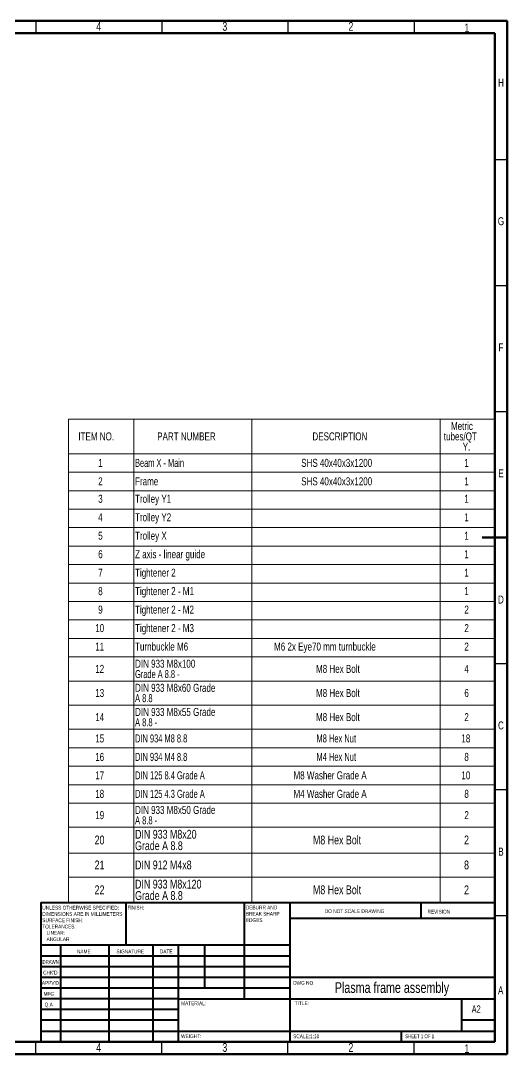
# Model space of a CAD drawing. Header units: millimetres. Extents: x 15 to 589, y 5 to 415.
# Drawn here: x 396 to 589, y 5 to 415 of the extents above; entities that cross this region are included whole.
import ezdxf

# ---------------------------------------------------------------- set-up
doc = ezdxf.new("R2010")
doc.units = ezdxf.units.MM
doc.styles.add('SLDTEXTSTYLE0', font='TXT', dxfattribs={"width": 0.75})
doc.styles.add('SLDTEXTSTYLE1', font='TXT', dxfattribs={"width": 0.686449})
doc.styles.add('SLDTEXTSTYLE2', font='TXT', dxfattribs={"width": 0.6875})
doc.styles.add('SLDTEXTSTYLE3', font='TXT', dxfattribs={"width": 0.692308})
doc.styles.add('SLDTEXTSTYLE4', font='TXT', dxfattribs={"width": 0.7})
doc.styles.add('SLDTEXTSTYLE5', font='TXT', dxfattribs={"width": 0.678571})
doc.styles.add('SLDTEXTSTYLE6', font='TXT', dxfattribs={"width": 0.696429})
doc.styles.add('SLDTEXTSTYLE7', font='TXT', dxfattribs={"width": 0.697368})

# ---------------------------------------------------------------- blocks, each defined once
blk = doc.blocks.new('SW_NOTE_0')
at = {"color": 0, "linetype": 'Continuous', "lineweight": 0, "char_height": 1.5, "attachment_point": 1, "style": 'SLDTEXTSTYLE0'}
for s, insert in [('UNLESS OTHERWISE SPECIFIED:', (0, 1.93)), ('SURFACE FINISH:', (0, -3.07)), ('DIMENSIONS ARE IN MILLIMETERS', (0, -0.57)), ('TOLERANCES:', (0, -5.57)), ('LINEAR:', (1.69, -8.07)), ('ANGULAR:', (1.69, -10.57))]:
    blk.add_mtext(s, dxfattribs=dict(at, insert=insert))
blk = doc.blocks.new('SW_NOTE_1')
at = {"color": 0, "linetype": 'Continuous', "lineweight": 0, "char_height": 1.5, "attachment_point": 1, "style": 'SLDTEXTSTYLE0'}
for s, insert in [('DEBURR AND', (0, 1.93)), ('BREAK SHARP', (0, -0.57)), ('EDGES', (0, -3.07))]:
    blk.add_mtext(s, dxfattribs=dict(at, insert=insert))
blk = doc.blocks.new('SW_TABLEANNOTATION_0')
at = {"color": 0, "linetype": 'Continuous', "lineweight": 0}
for p, q in [((0, 0), (0, -191.82)), ((168.96, 0), (0, 0)), ((25.88, 0), (25.88, -13.67)), ((72.7, 0), (72.7, -13.67)), ((147.33, 0), (147.33, -13.67)), ((168.96, -191.82), (168.96, 0)), ((0, -13.67), (168.96, -13.67)), ((25.88, -13.67), (25.88, -191.82)), ((72.7, -13.67), (72.7, -191.82)), ((147.33, -13.67), (147.33, -191.82)), ((0, -21), (168.96, -21)), ((0, -28.33), (168.96, -28.33)), ((0, -35.65), (168.96, -35.65)), ((0, -42.98), (168.96, -42.98)), ((0, -50.31), (168.96, -50.31)), ((0, -57.63), (168.96, -57.63)), ((0, -64.96), (168.96, -64.96)), ((0, -72.29), (168.96, -72.29)), ((0, -79.61), (168.96, -79.61)), ((0, -86.94), (168.96, -86.94)), ((0, -94.27), (168.96, -94.27)), ((0, -103.84), (168.96, -103.84)), ((0, -113.4), (168.96, -113.4)), ((0, -122.97), (168.96, -122.97)), ((0, -130.3), (168.96, -130.3)), ((0, -137.63), (168.96, -137.63)), ((0, -144.95), (168.96, -144.95)), ((0, -152.28), (168.96, -152.28)), ((0, -161.85), (168.96, -161.85)), ((0, -172.05), (168.96, -172.05)), ((0, -181.62), (168.96, -181.62)), ((0, -191.82), (168.96, -191.82))]:
    blk.add_line(p, q, dxfattribs=at)
at = {"color": 0, "linetype": 'Continuous', "lineweight": 0, "attachment_point": 1}
for s, insert, char_height, style in [('Metric', (151.68, -1.09), 3.175, 'SLDTEXTSTYLE0'), ('ITEM NO.', (3.9, -5.2), 3.175, 'SLDTEXTSTYLE0'), ('PART NUMBER', (35.17, -5.2), 3.175, 'SLDTEXTSTYLE0'), ('DESCRIPTION', (96.73, -5.2), 3.175, 'SLDTEXTSTYLE0'), ('tubes/QT', (148.83, -5.2), 3.175, 'SLDTEXTSTYLE0'), ('Y.', (156.31, -9.3), 3.175, 'SLDTEXTSTYLE0'), ('1', (11.77, -15.7), 3.17, 'SLDTEXTSTYLE0'), ('Beam X - Main', (26.38, -15.7), 3.175, 'SLDTEXTSTYLE3'), ('SHS 40x40x3x1200', (92.27, -15.7), 3.175, 'SLDTEXTSTYLE0'), ('1', (156.97, -15.7), 3.17, 'SLDTEXTSTYLE0'), ('2', (11.77, -23.02), 3.17, 'SLDTEXTSTYLE0'), ('Frame', (26.38, -23.02), 3.175, 'SLDTEXTSTYLE0'), ('SHS 40x40x3x1200', (92.27, -23.02), 3.175, 'SLDTEXTSTYLE0'), ('1', (156.97, -23.02), 3.17, 'SLDTEXTSTYLE0'), ('3', (11.77, -29.95), 3.17, 'SLDTEXTSTYLE0'), ('Trolley Y1', (26.38, -29.95), 3.175, 'SLDTEXTSTYLE0'), ('1', (156.97, -29.95), 3.17, 'SLDTEXTSTYLE0'), ('4', (11.77, -37.28), 3.17, 'SLDTEXTSTYLE0'), ('Trolley Y2', (26.38, -37.28), 3.175, 'SLDTEXTSTYLE0'), ('1', (156.97, -37.28), 3.17, 'SLDTEXTSTYLE0'), ('5', (11.77, -44.6), 3.17, 'SLDTEXTSTYLE0'), ('Trolley X', (26.38, -44.6), 3.175, 'SLDTEXTSTYLE0'), ('1', (156.97, -44.6), 3.17, 'SLDTEXTSTYLE0'), ('6', (11.77, -51.93), 3.17, 'SLDTEXTSTYLE0'), ('Z axis - linear guide', (26.38, -51.93), 3.175, 'SLDTEXTSTYLE0'), ('1', (156.97, -51.93), 3.17, 'SLDTEXTSTYLE0'), ('7', (11.77, -59.26), 3.17, 'SLDTEXTSTYLE0'), ('Tightener 2', (26.38, -59.26), 3.175, 'SLDTEXTSTYLE0'), ('1', (156.97, -59.26), 3.17, 'SLDTEXTSTYLE0'), ('8', (11.77, -66.58), 3.17, 'SLDTEXTSTYLE0'), ('Tightener 2 - M1', (26.38, -66.58), 3.175, 'SLDTEXTSTYLE0'), ('1', (156.97, -66.58), 3.17, 'SLDTEXTSTYLE0'), ('Tightener 2 - M2', (26.38, -73.91), 3.175, 'SLDTEXTSTYLE0'), ('9', (11.77, -73.91), 3.17, 'SLDTEXTSTYLE0'), ('2', (156.97, -73.91), 3.17, 'SLDTEXTSTYLE0'), ('10', (10.59, -81.24), 3.175, 'SLDTEXTSTYLE0'), ('Tightener 2 - M3', (26.38, -81.24), 3.175, 'SLDTEXTSTYLE0'), ('2', (156.97, -81.24), 3.17, 'SLDTEXTSTYLE0'), ('11', (10.59, -88.57), 3.175, 'SLDTEXTSTYLE0'), ('Turnbuckle M6', (26.38, -88.57), 3.175, 'SLDTEXTSTYLE0'), ('M6 2x Eye70 mm turnbuckle', (81.51, -88.57), 3.175, 'SLDTEXTSTYLE0'), ('2', (156.97, -88.57), 3.17, 'SLDTEXTSTYLE0'), ('12', (10.59, -97.41), 3.175, 'SLDTEXTSTYLE0'), ('DIN 933 M8x100', (26.38, -95.36), 3.175, 'SLDTEXTSTYLE0'), ('M8 Hex Bolt', (98.15, -97.41), 3.175, 'SLDTEXTSTYLE0'), ('4', (156.97, -97.41), 3.17, 'SLDTEXTSTYLE0'), ('Grade A 8.8 -', (26.38, -99.47), 3.175, 'SLDTEXTSTYLE3'), ('DIN 933 M8x60 Grade', (26.38, -104.93), 3.175, 'SLDTEXTSTYLE0'), ('13', (10.59, -106.98), 3.175, 'SLDTEXTSTYLE0'), ('A 8.8', (26.38, -109.03), 3.175, 'SLDTEXTSTYLE4'), ('M8 Hex Bolt', (98.15, -106.98), 3.175, 'SLDTEXTSTYLE0'), ('6', (156.97, -106.98), 3.17, 'SLDTEXTSTYLE0'), ('DIN 933 M8x55 Grade', (26.38, -114.5), 3.175, 'SLDTEXTSTYLE0'), ('14', (10.59, -116.55), 3.175, 'SLDTEXTSTYLE0'), ('A 8.8 -', (26.38, -118.6), 3.175, 'SLDTEXTSTYLE5'), ('M8 Hex Bolt', (98.15, -116.55), 3.175, 'SLDTEXTSTYLE0'), ('2', (156.97, -116.55), 3.17, 'SLDTEXTSTYLE0'), ('15', (10.59, -125), 3.175, 'SLDTEXTSTYLE0'), ('DIN 934 M8 8.8', (26.38, -125), 3.175, 'SLDTEXTSTYLE6'), ('M8 Hex Nut', (98.32, -125), 3.175, 'SLDTEXTSTYLE4'), ('18', (155.8, -125), 3.175, 'SLDTEXTSTYLE0'), ('16', (10.59, -132.32), 3.175, 'SLDTEXTSTYLE0'), ('DIN 934 M4 8.8', (26.38, -132.32), 3.175, 'SLDTEXTSTYLE6'), ('M4 Hex Nut', (98.32, -132.32), 3.175, 'SLDTEXTSTYLE4'), ('8', (156.97, -132.32), 3.17, 'SLDTEXTSTYLE0'), ('17', (10.59, -139.65), 3.175, 'SLDTEXTSTYLE0'), ('DIN 125 8.4 Grade A', (26.38, -139.65), 3.175, 'SLDTEXTSTYLE7'), ('M8 Washer Grade A', (89.21, -139.65), 3.175, 'SLDTEXTSTYLE0'), ('10', (155.8, -139.65), 3.175, 'SLDTEXTSTYLE0'), ('18', (10.59, -146.98), 3.175, 'SLDTEXTSTYLE0'), ('DIN 125 4.3 Grade A', (26.38, -146.98), 3.175, 'SLDTEXTSTYLE7'), ('M4 Washer Grade A', (89.21, -146.98), 3.175, 'SLDTEXTSTYLE0'), ('8', (156.97, -146.98), 3.17, 'SLDTEXTSTYLE0'), ('19', (10.59, -155.42), 3.175, 'SLDTEXTSTYLE0'), ('DIN 933 M8x50 Grade', (26.38, -153.37), 3.175, 'SLDTEXTSTYLE0'), ('2', (156.97, -155.42), 3.17, 'SLDTEXTSTYLE0'), ('A 8.8 -', (26.38, -157.48), 3.175, 'SLDTEXTSTYLE5'), ('DIN 933 M8x20', (26.38, -162.86), 3.5, 'SLDTEXTSTYLE0'), ('20', (10.35, -165.12), 3.5, 'SLDTEXTSTYLE0'), ('Grade A 8.8', (26.38, -167.39), 3.5, 'SLDTEXTSTYLE0'), ('M8 Hex Bolt', (96.93, -165.12), 3.5, 'SLDTEXTSTYLE0'), ('2', (156.85, -165.12), 3.5, 'SLDTEXTSTYLE0'), ('21', (10.35, -175.01), 3.5, 'SLDTEXTSTYLE0'), ('DIN 912 M4x8', (26.38, -175.01), 3.5, 'SLDTEXTSTYLE0'), ('8', (156.85, -175.01), 3.5, 'SLDTEXTSTYLE0'), ('DIN 933 M8x120', (26.38, -182.63), 3.5, 'SLDTEXTSTYLE0'), ('22', (10.35, -184.89), 3.5, 'SLDTEXTSTYLE0'), ('Grade A 8.8', (26.38, -187.16), 3.5, 'SLDTEXTSTYLE0'), ('M8 Hex Bolt', (96.93, -184.89), 3.5, 'SLDTEXTSTYLE0'), ('2', (156.85, -184.89), 3.5, 'SLDTEXTSTYLE0')]:
    blk.add_mtext(s, dxfattribs=dict(at, insert=insert, char_height=char_height, style=style))

msp = doc.modelspace()

# ---------------------------------------------------------------- linework, layer by layer
at = {"color": 7, "linetype": 'Continuous', "lineweight": 60}
for p, q in [((15, 415), (589, 415)), ((589, 415), (589, 5)), ((20, 410), (584, 410)), ((584, 410), (584, 10)), ((589, 210), (579, 210)), ((584, 65.25), (584, 10)), ((584, 10), (20, 10)), ((396.8, 10), (584, 10)), ((589, 5), (15, 5))]:
    msp.add_line(p, q, dxfattribs=at)
at = {"color": 7, "linetype": 'Continuous', "lineweight": 30}
for p, q in [((402, 415), (402, 410)), ((452, 415), (452, 410)), ((502, 415), (502, 410)), ((552, 415), (552, 410)), ((584, 360), (589, 360)), ((584, 310), (589, 310)), ((584, 310), (589, 310)), ((584, 260), (589, 260)), ((584, 160), (589, 160)), ((584, 160), (589, 160)), ((584, 110), (589, 110)), ((584, 60), (589, 60)), ((402, 5), (402, 10)), ((452, 5), (452, 10)), ((502, 5), (502, 10)), ((552, 5), (552, 10))]:
    msp.add_line(p, q, dxfattribs=at)
at = {"color": 7, "linetype": 'Continuous', "lineweight": 40}
for p, q in [((404, 65.25), (584, 65.25)), ((404, 65.25), (404, 10)), ((437.8, 48.25), (437.8, 65.25)), ((484.6, 65.25), (484.6, 27)), ((502.8, 65.25), (502.8, 10)), ((554.8, 58.88), (554.8, 65.25)), ((584, 58.88), (502.8, 58.88)), ((502.8, 48.25), (404, 48.25)), ((411.8, 48.25), (411.8, 10)), ((430.99, 48.25), (430.99, 10)), ((448.4, 48.25), (448.4, 10)), ((458.6, 10), (458.6, 48.25)), ((469, 31.25), (469, 48.25)), ((502.8, 44), (404, 44)), ((502.8, 39.75), (404, 39.75)), ((584, 35.5), (404, 35.5)), ((502.8, 31.25), (404, 31.25)), ((458.6, 27), (404, 27)), ((458.6, 27), (584, 27)), ((571, 14.25), (571, 27)), ((458.6, 22.75), (404, 22.75)), ((458.6, 18.5), (404, 18.5)), ((584, 18.5), (571, 18.5)), ((404, 14.25), (584, 14.25)), ((547, 10), (547, 14.25))]:
    msp.add_line(p, q, dxfattribs=at)

# ---------------------------------------------------------------- block references
at = {"color": 7, "linetype": 'Continuous', "lineweight": 0}
for name, p in [('SW_TABLEANNOTATION_0', (414.99, 256.89)), ('SW_NOTE_0', (404.59, 61.99)), ('SW_NOTE_1', (485.31, 62.07))]:
    msp.add_blockref(name, p, dxfattribs=at)

# ---------------------------------------------------------------- texts
for s, insert, char_height, attachment_point, style in [('4', (426.96, 414.48), 3.5, 2, 'SLDTEXTSTYLE0'), ('3', (476.96, 414.48), 3.5, 2, 'SLDTEXTSTYLE0'), ('2', (526.96, 414.48), 3.5, 2, 'SLDTEXTSTYLE0'), ('1', (572.97, 413.87), 3.44, 2, 'SLDTEXTSTYLE0'), ('H', (586.49, 391.98), 3.17, 2, 'SLDTEXTSTYLE0'), ('G', (586.49, 337.04), 3.17, 2, 'SLDTEXTSTYLE0'), ('F', (586.47, 286.98), 3.17, 2, 'SLDTEXTSTYLE0'), ('E', (586.51, 237.04), 3.17, 2, 'SLDTEXTSTYLE0'), ('D', (586.46, 186.98), 3.17, 2, 'SLDTEXTSTYLE0'), ('C', (586.47, 137.04), 3.17, 2, 'SLDTEXTSTYLE0'), ('B', (586.48, 86.98), 3.17, 2, 'SLDTEXTSTYLE0'), ('FINISH:', (438.37, 63.92), 1.5, 1, 'SLDTEXTSTYLE0'), ('DO NOT SCALE DRAWING', (516.61, 62.53), 1.5, 1, 'SLDTEXTSTYLE0'), ('REVISION', (557.33, 62.33), 1.5, 1, 'SLDTEXTSTYLE0'), ('NAME', (418.32, 46.5), 1.5, 1, 'SLDTEXTSTYLE0'), ('SIGNATURE', (434.03, 46.56), 1.5, 1, 'SLDTEXTSTYLE0'), ('DATE', (451.21, 46.58), 1.5, 1, 'SLDTEXTSTYLE0'), ('DRAWN', (404.64, 42.38), 1.5, 1, 'SLDTEXTSTYLE1'), ("CHK'D", (404.94, 38.16), 1.5, 1, 'SLDTEXTSTYLE0'), ("APPV'D", (404.4, 34.07), 1.5, 1, 'SLDTEXTSTYLE0'), ('DWG NO.', (504.07, 34.07), 1.5, 1, 'SLDTEXTSTYLE0'), ('Plasma frame assembly', (543.25, 33.6), 4.2333, 2, 'SLDTEXTSTYLE0'), ('MFG', (405.12, 29.72), 1.5, 1, 'SLDTEXTSTYLE0'), ('A', (586.37, 31.98), 3.17, 2, 'SLDTEXTSTYLE0'), ('Q.A', (405.51, 25.5), 1.5, 1, 'SLDTEXTSTYLE0'), ('MATERIAL:', (459.65, 25.99), 1.5, 1, 'SLDTEXTSTYLE0'), ('TITLE:', (504.68, 26.05), 1.5, 1, 'SLDTEXTSTYLE0'), ('A2', (574.87, 24.41), 2.91, 1, 'SLDTEXTSTYLE0'), ('WEIGHT:', (459.62, 12.95), 1.499, 1, 'SLDTEXTSTYLE0'), ('SCALE:1:10', (504.07, 12.9), 1.5, 1, 'SLDTEXTSTYLE0'), ('SHEET 1 OF 1', (548.48, 12.9), 1.5, 1, 'SLDTEXTSTYLE2'), ('4', (426.96, 9.48), 3.5, 2, 'SLDTEXTSTYLE0'), ('3', (476.96, 9.48), 3.5, 2, 'SLDTEXTSTYLE0'), ('2', (526.96, 9.48), 3.5, 2, 'SLDTEXTSTYLE0'), ('1', (572.97, 8.93), 3.44, 2, 'SLDTEXTSTYLE0')]:
    msp.add_mtext(s, dxfattribs=dict(at, insert=insert, char_height=char_height, attachment_point=attachment_point, style=style))

doc.saveas('drawing.dxf')
